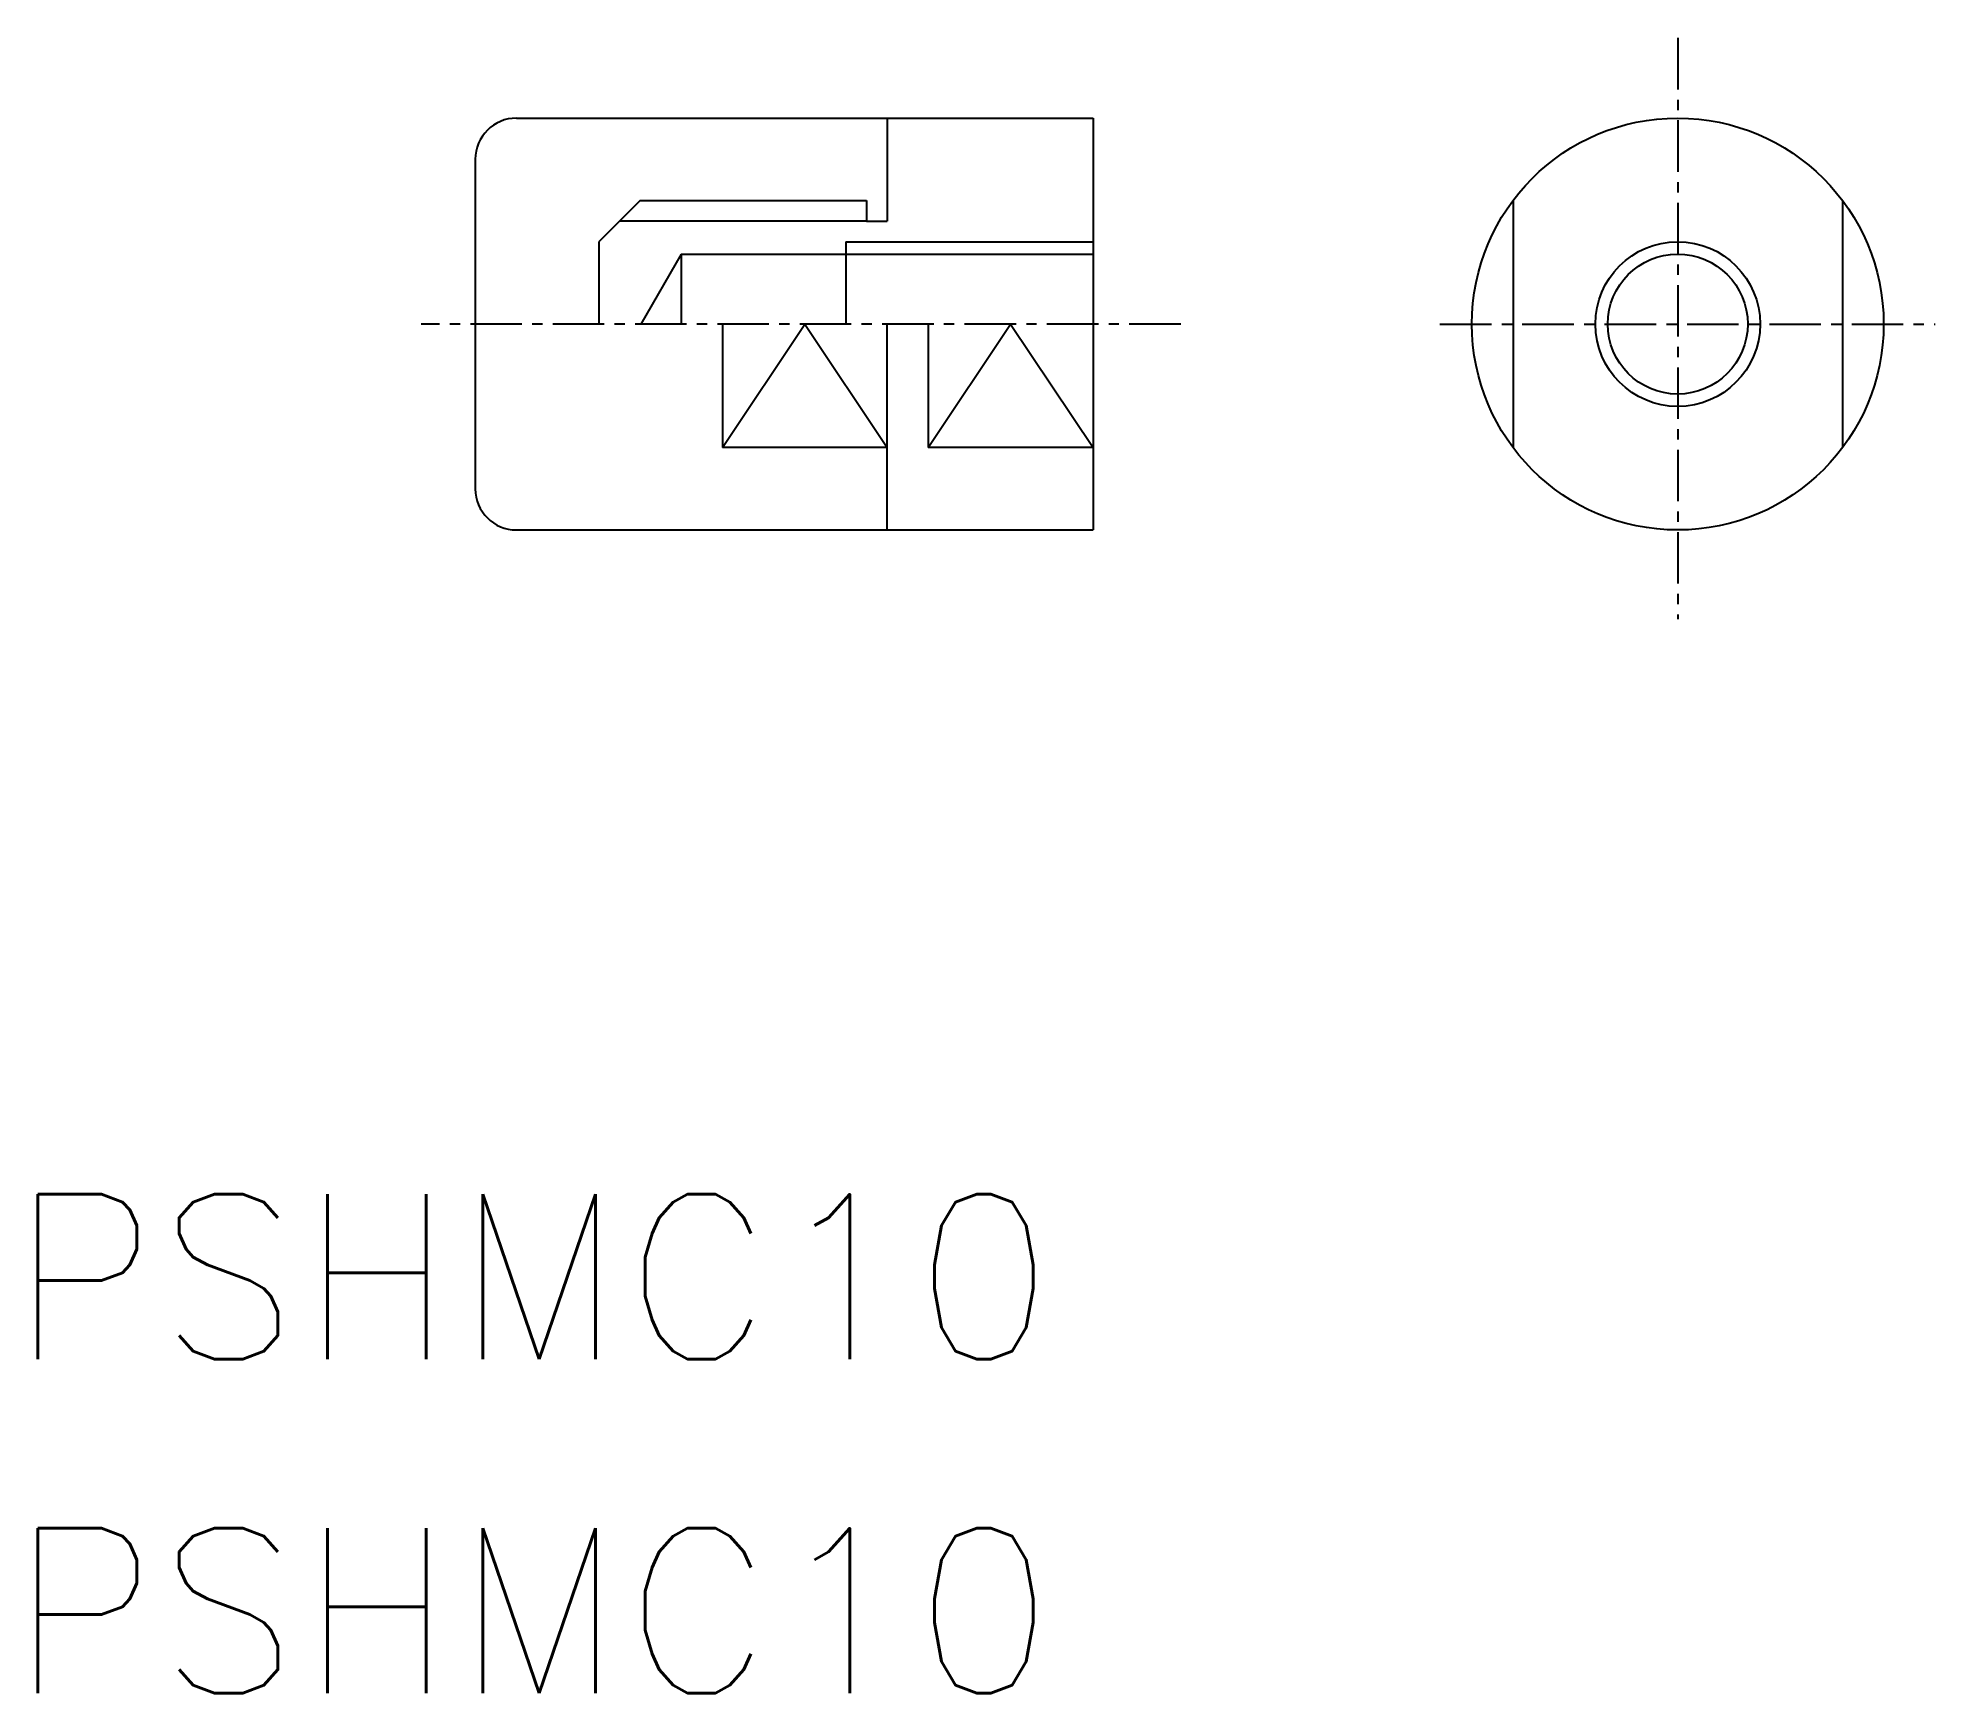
# Model space of a CAD drawing. Extents: x -124.1 to -78, y 1540.6 to 1580.8.
import ezdxf

# ---------------------------------------------------------------- set-up
doc = ezdxf.new("R2010")
doc.units = 0
doc.linetypes.add('CENTER', pattern=[2, 1.25, -0.25, 0.25, -0.25])
doc.layers.get('0').update_dxf_attribs({"linetype": 'CONTINUOUS'})
doc.layers.add('CENTER', color=1, linetype='CENTER')
doc.styles.get("Standard").update_dxf_attribs({"font": 'txt.shx', "bigfont": 'bigfont.shx'})

msp = doc.modelspace()

# ---------------------------------------------------------------- linework, layer by layer
at = {"linetype": 'CONTINUOUS'}
for p, q in [((-112.476, 1578.874), (-98.476, 1578.874)), ((-103.476, 1578.874), (-103.476, 1576.374)), ((-98.476, 1578.874), (-98.476, 1568.874)), ((-113.476, 1577.874), (-113.476, 1569.874)), ((-109.476, 1576.874), (-110.476, 1575.874)), ((-109.476, 1576.874), (-103.976, 1576.874)), ((-88.276, 1576.874), (-88.276, 1570.874)), ((-80.276, 1576.874), (-80.276, 1570.874)), ((-103.976, 1576.374), (-103.476, 1576.374)), ((-110.476, 1575.874), (-110.476, 1573.874)), ((-104.476, 1575.874), (-104.476, 1573.874)), ((-108.476, 1575.574), (-109.458, 1573.874)), ((-108.476, 1575.574), (-108.476, 1573.874)), ((-108.476, 1575.574), (-98.476, 1575.574)), ((-107.475, 1573.874), (-107.475, 1570.874)), ((-103.476, 1568.874), (-103.476, 1573.874)), ((-102.476, 1573.874), (-102.476, 1570.874)), ((-103.475, 1570.874), (-107.475, 1570.874)), ((-98.476, 1570.874), (-102.476, 1570.874)), ((-112.476, 1568.874), (-98.476, 1568.874))]:
    msp.add_line(p, q, dxfattribs=at)
at = {"color": 7, "linetype": 'CONTINUOUS'}
msp.add_line((-103.976, 1576.874), (-103.976, 1576.374), dxfattribs=at)
at = {"color": 3, "linetype": 'CONTINUOUS'}
for p, q in [((-103.976, 1576.374), (-109.976, 1576.374)), ((-104.476, 1575.874), (-98.476, 1575.874)), ((-107.475, 1570.874), (-105.475, 1573.874)), ((-105.475, 1573.874), (-103.475, 1570.874)), ((-102.476, 1570.874), (-100.476, 1573.874)), ((-100.476, 1573.874), (-98.476, 1570.874))]:
    msp.add_line(p, q, dxfattribs=at)
at = {"linetype": 'CONTINUOUS'}
for radius in [5, 1.7]:
    msp.add_circle((-84.276, 1573.874), radius, dxfattribs=at)
at = {"color": 3, "linetype": 'CONTINUOUS'}
msp.add_circle((-84.276, 1573.874), 2, dxfattribs=at)
at = {"linetype": 'CONTINUOUS'}
for centre, start, end in [((-112.476, 1577.874), 90, 180), ((-112.476, 1569.874), 180, 270)]:
    msp.add_arc(centre, 1, start, end, dxfattribs=at)
at = {"layer": 'CENTER', "color": 1, "linetype": 'CENTER'}
for p, q in [((-84.276, 1580.821), (-84.276, 1566.712)), ((-96.345, 1573.874), (-114.789, 1573.874)), ((-90.051, 1573.874), (-78.027, 1573.874))]:
    msp.add_line(p, q, dxfattribs=at)

# ---------------------------------------------------------------- texts
for p in [(-124.783, 1548.745), (-124.783, 1540.635)]:
    msp.add_text('PSHMC10', height=4).set_placement(p)

doc.saveas('drawing.dxf')
